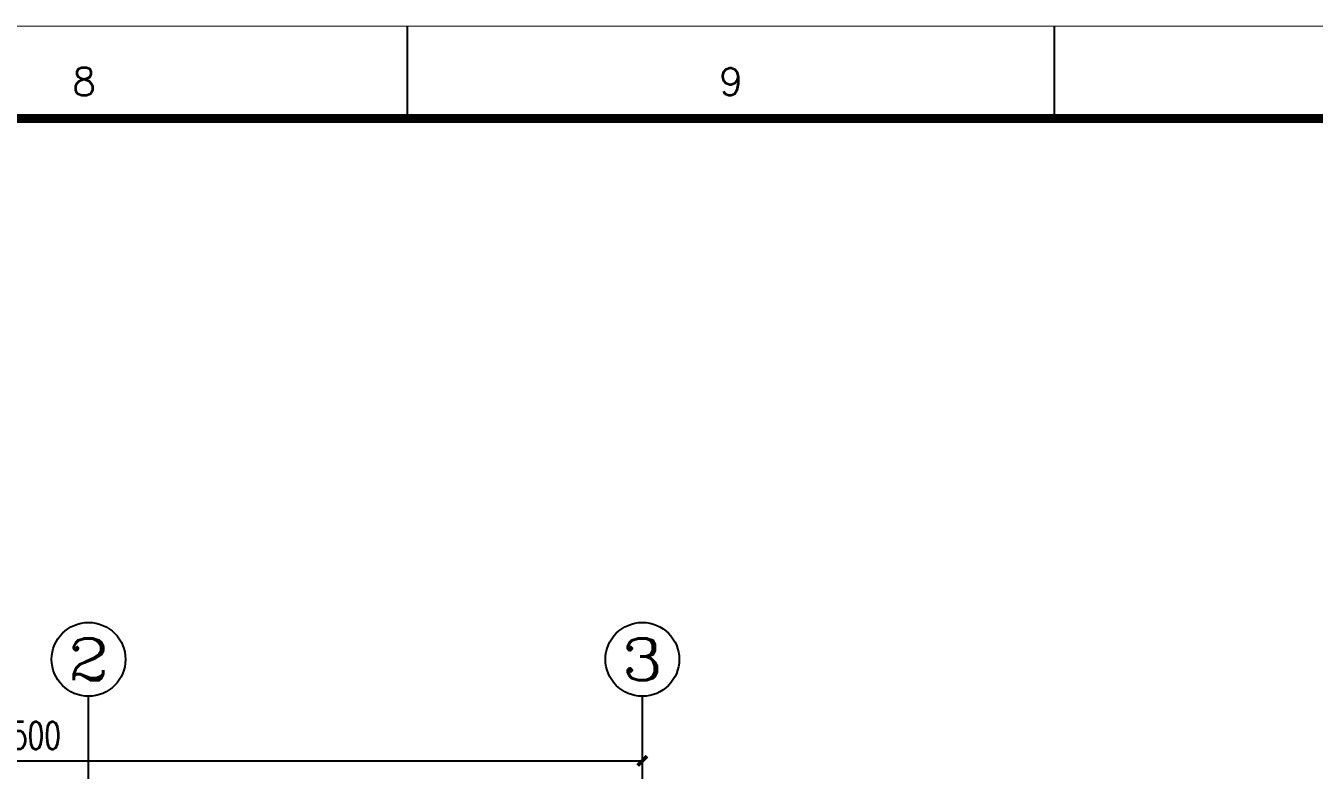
# Model space of a CAD drawing. Header units: millimetres. Extents: x 172649 to 472543, y 238332 to 449264.
# Drawn here: x 255333 to 269292, y 332254 to 340324 of the extents above; entities that cross this region are included whole.
import ezdxf
from ezdxf.enums import TextEntityAlignment as Align

# ---------------------------------------------------------------- set-up
doc = ezdxf.new("R2010")
doc.units = ezdxf.units.MM
doc.header["$LTSCALE"] = 1000
doc.layers.add('AXIS', color=3, linetype='Continuous')
doc.layers.add('AXIS_TEXT', color=7, linetype='Continuous')
doc.styles.add('_TCH_AXIS', font='COMPLEX', dxfattribs={"bigfont": 'GBCBIG'})
doc.styles.add('_TCH_DIM_T3', font='SIMPLEX', dxfattribs={"width": 0.705882, "bigfont": 'GBCBIG'})
doc.styles.get("Standard").update_dxf_attribs({"font": 'txt', "bigfont": 'gbcbig.shx'})
doc.dimstyles.new('_TCH_ARCH&&100', dxfattribs={"dimtxt": 297.5, "dimasz": 100, "dimexe": 250, "dimexo": 300, "dimgap": 126.25, "dimtad": 1, "dimdec": 0, "dimzin": 0, "dimdsep": 46, "dimtxsty": '_TCH_DIM_T3', "dimblk": 'ARCHTICK', "dimcen": 0.09, "dimclrt": 7, "dimazin": 2, "dimtfac": 1, "dimtdec": 0, "dimtix": 1, "dimtmove": 2, "dimatfit": 3, "dimfxl": 1, "dimtolj": 1, "dimtzin": 0, "dimarcsym": 0})

# ---------------------------------------------------------------- blocks, each defined once
blk = doc.blocks.new('GEDI_WK_A1')
at = {"color": 3}
for p, q in [((560.67, 584), (560.67, 594)), ((630.75, 584), (630.75, 594))]:
    blk.add_line(p, q, dxfattribs=at)
for points, const_width in [([(0, 0), (841, 0), (841, 594), (0, 594)], 0.1), ([(25, 10), (831, 10), (831, 584), (25, 584)], 1)]:
    blk.add_lwpolyline(points, close=True, dxfattribs=dict(at, const_width=const_width))
for s, p in [('8', (525.62, 588)), ('9', (595.71, 588))]:
    blk.add_text(s, height=3, dxfattribs=at).set_placement(p, align=Align.MIDDLE)
blk = doc.blocks.new('_ArchTick')
at = {"color": 0, "linetype": 'ByBlock', "const_width": 0.4}
blk.add_lwpolyline([(-0.5, -0.5), (0.5, 0.5)], dxfattribs=at)
blk = doc.blocks.new('*D521')
at = {"layer": 'AXIS', "color": 0, "lineweight": -2}
for p, q in [((248513, 330894), (248513, 332606)), ((262013, 330894), (262013, 332606)), ((248513, 332356), (262013, 332356))]:
    blk.add_line(p, q, dxfattribs=at)
at = {"layer": 'DEFPOINTS', "color": 0}
for p in [(262013, 332356), (248513, 330594), (262013, 330594)]:
    blk.add_point(p, dxfattribs=at)
at = {"layer": 'AXIS', "color": 0, "lineweight": -2, "xscale": 100, "yscale": 100, "zscale": 100, "rotation": 180}
blk.add_blockref('_ArchTick', (248513, 332356), dxfattribs=at)
at = {"layer": 'AXIS', "color": 0, "lineweight": -2, "xscale": 100, "yscale": 100, "zscale": 100}
blk.add_blockref('_ArchTick', (262013, 332356), dxfattribs=at)
at = {"layer": 'AXIS', "color": 7, "insert": (255263, 332631), "char_height": 297.5, "attachment_point": 5, "style": '_TCH_DIM_T3'}
blk.add_mtext('\\A1;13500', dxfattribs=at)

msp = doc.modelspace()

# ---------------------------------------------------------------- linework, layer by layer
at = {"layer": 'AXIS'}
for p, q in [((256013.3, 330593.6), (256013.3, 333055.9)), ((262013.3, 330593.6), (262013.3, 333055.9))]:
    msp.add_line(p, q, dxfattribs=at)
for centre in [(256013.3, 333455.9), (262013.3, 333455.9)]:
    msp.add_circle(centre, 400, dxfattribs=at)

# ---------------------------------------------------------------- block references
at = {"xscale": 100, "yscale": 100, "zscale": 100}
msp.add_blockref('GEDI_WK_A1', (203403, 280919.4), dxfattribs=at)

# ---------------------------------------------------------------- texts
at = {"layer": 'AXIS_TEXT', "style": '_TCH_AXIS', "width": 1.5}
for s, p, p2 in [('2', (255787, 333229.7), (256239.5, 333229.7)), ('3', (261787, 333229.7), (262239.5, 333229.7))]:
    msp.add_text(s, height=452.5, dxfattribs=at).set_placement(p, p2, align=Align.FIT)

# ---------------------------------------------------------------- dimensions: what is measured, and where the dimension line sits
at = {"layer": 'AXIS'}
dim = msp.add_aligned_dim(p1=(248513.3, 330593.6), p2=(262013.3, 330593.6), distance=1762.3, text='13500', dimstyle='_TCH_ARCH&&100', dxfattribs=at)
dim.commit()
dim.dimension.update_dxf_attribs({"geometry": '*D521', "text_midpoint": (255263.3, 332630.9)})

doc.saveas('drawing.dxf')
